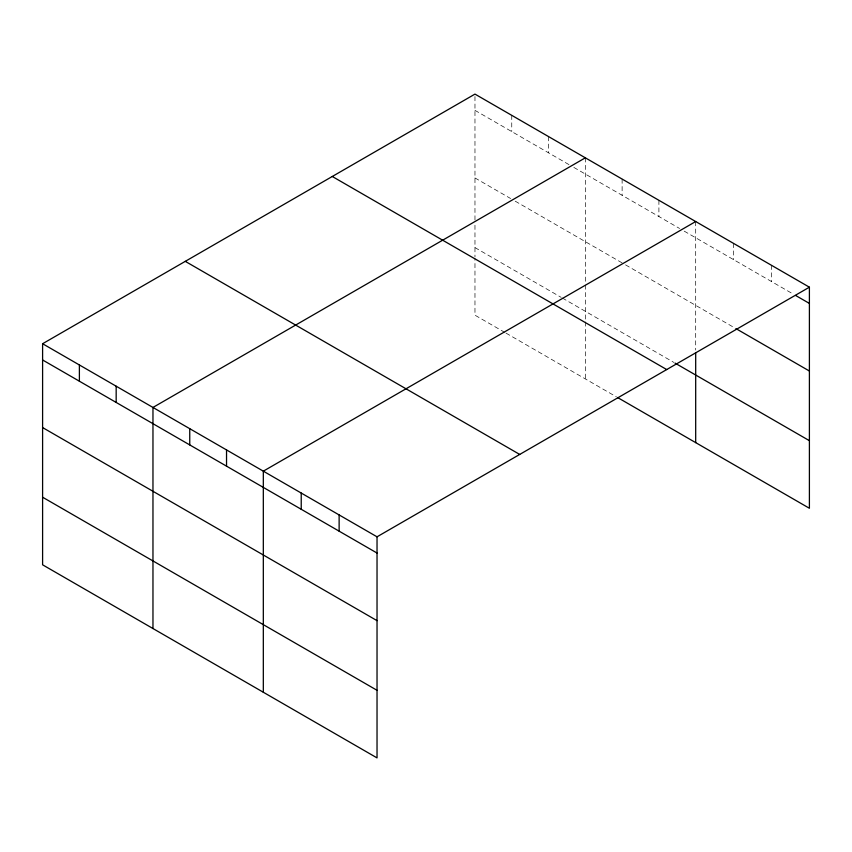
<?xml version="1.0" encoding="UTF-8"?>
<svg xmlns="http://www.w3.org/2000/svg" width="852" height="852" viewBox="0 0 852 852"><rect width="100%" height="100%" fill="white"/><g stroke="black" fill="none" stroke-linecap="round" stroke-linejoin="round"><path stroke-width="0.64" stroke-dasharray="4.26 3.19" d="M474.969 219.997L474.969 94.103M474.969 110.345L569.232 164.766M573.833 167.418L679.598 228.485M684.199 231.137L793.318 294.142M474.969 177.94L510.604 198.516M515.204 201.168L622.12 262.895M625.57 264.887L733.593 327.253M474.969 247.591L561.191 297.369M562.341 298.03L673.847 362.409M504.863 332.44L474.969 315.187L474.969 258.188M506.003 333.111L616.369 396.83M771.497 265.302L771.497 281.543M733.593 243.416L733.593 259.658M695.69 221.541L695.69 350.055M658.905 200.295L658.905 216.536M622.12 179.058L622.12 195.3M585.335 157.822L585.335 283.705M585.335 285.026L585.335 320.586M585.335 321.907L585.335 378.906M548.539 136.586L548.539 152.817M511.754 115.339L511.754 131.581M474.969 225.248L474.969 256.867"/><path stroke-width="1.28" d="M809.4 287.188L474.969 94.103L42.6 343.729L42.6 564.812L377.031 757.897L377.031 536.813L809.4 287.188L809.4 508.271L617.519 397.49M585.335 157.822L152.966 407.448L152.966 628.531M695.69 221.541L263.321 471.167L263.321 692.25M795.619 295.463L809.4 303.418M735.894 328.584L809.4 371.025M674.997 363.08L809.4 440.676M332.291 176.481L666.722 369.566M185.278 261.351L519.709 454.435M42.6 343.729L377.031 536.813M42.6 359.97L377.031 553.044M42.6 427.566L377.031 620.65M42.6 497.217L377.031 690.301M695.69 352.685L695.69 442.625M339.128 514.928L339.128 531.169M301.225 493.042L301.225 509.283M226.536 449.92L226.536 466.161M189.751 428.684L189.751 444.925M116.17 386.212L116.17 402.442M79.385 364.965L79.385 381.206"/></g></svg>
